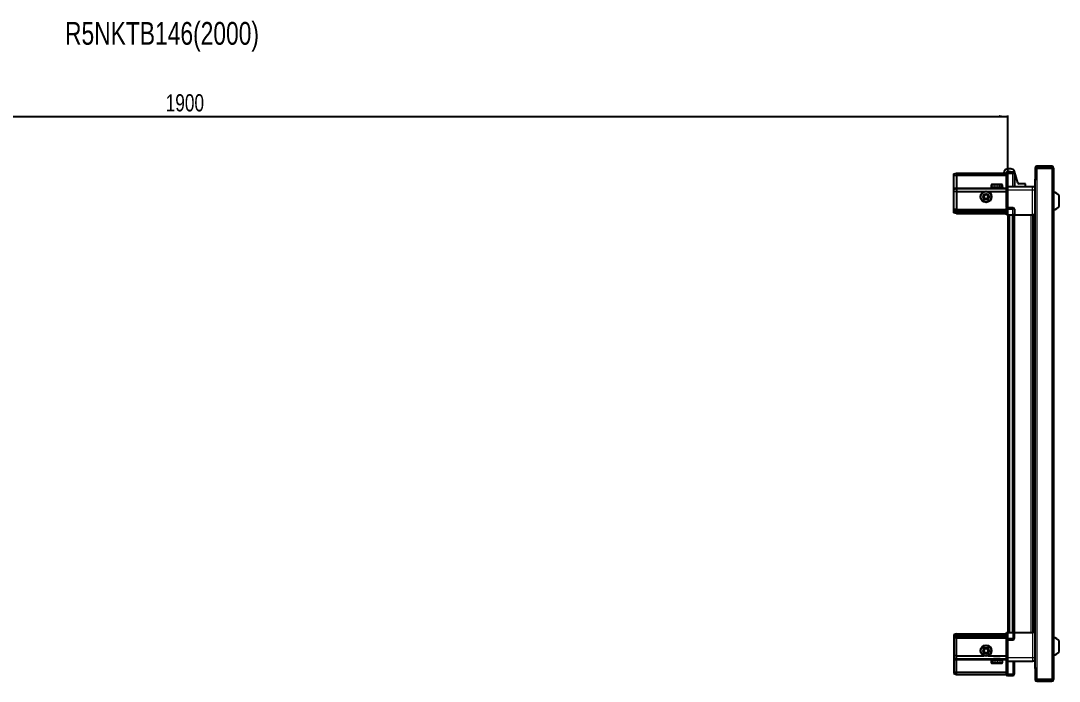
# Model space of a CAD drawing. Header units: millimetres. Extents: x 1256 to 6623, y -1075 to 1916.
# Drawn here: x 3808 to 5016, y 1148 to 1916 of the extents above; entities that cross this region are included whole.
import ezdxf

# ---------------------------------------------------------------- set-up
doc = ezdxf.new("R2010")
doc.units = ezdxf.units.MM
doc.layers.add('FORMAT', color=7, linetype='Continuous')
doc.styles.add('SLDTEXTSTYLE0', font='TXT', dxfattribs={"width": 0.75})
doc.dimstyles.new('SLDDIMSTYLE0', dxfattribs={"dimtxt": 20, "dimasz": 10, "dimexe": 0, "dimexo": 0.0625, "dimgap": 5, "dimtad": 2, "dimdec": 1, "dimrnd": 1e-09, "dimzin": 12, "dimdsep": 46, "dimtxsty": 'SLDTEXTSTYLE0', "dimsah": 1, "dimcen": 0.09, "dimadec": 0, "dimazin": 3, "dimtfac": 1, "dimtofl": 0, "dimtmove": 0, "dimatfit": 3, "dimfxl": 0, "dimfrac": 2, "dimtolj": 1, "dimtzin": 12, "dimarcsym": 0})

# ---------------------------------------------------------------- blocks, each defined once
blk = doc.blocks.new('_D_5')
at = {"layer": 'FORMAT'}
for p, q in [((3056.5, 1690.1), (3056.5, 1805.6)), ((3056.5, 1804.6), (4956.5, 1804.6)), ((4956.5, 1690.1), (4956.5, 1805.6))]:
    blk.add_line(p, q, dxfattribs=at)
for points in [[(3056.5, 1804.6), (3066.5, 1803.1), (3066.5, 1806.1)], [(4956.5, 1804.6), (4946.5, 1806.1), (4946.5, 1803.1)]]:
    blk.add_solid(points, dxfattribs=at)
at = {"layer": 'FORMAT', "insert": (3976.9, 1830.4), "char_height": 20, "attachment_point": 1, "style": 'SLDTEXTSTYLE0'}
blk.add_mtext('1900', dxfattribs=at)

msp = doc.modelspace()

# ---------------------------------------------------------------- linework, layer by layer
at = {"color": 7, "linetype": 'Continuous', "lineweight": 25}
for p, q in [((4952.44, 1740.34), (4951.95, 1738.6)), ((4955.98, 1740.1), (4955.11, 1739.6)), ((4956.31, 1740.1), (4955.98, 1740.1)), ((4956.31, 1738.1), (4956.31, 1740.1)), ((4956.31, 1740.1), (4962.31, 1740.1)), ((4960, 1743.6), (4956.77, 1743.6)), ((4968.09, 1727.19), (4964.32, 1740.34)), ((4988.31, 1744.5), (4988.31, 1732.1)), ((4989.81, 1744.5), (4989.81, 1732.1)), ((4990.31, 1744.5), (5007.71, 1744.5)), ((4990.31, 1731.6), (4990.31, 1744.5)), ((5007.71, 1746.6), (4990.41, 1746.6)), ((5007.71, 1745.1), (4990.41, 1745.1)), ((5007.71, 1745.1), (5007.71, 1746.6)), ((5007.71, 1744.5), (5009.81, 1744.5)), ((5009.81, 1744.5), (5009.81, 1149.7)), ((4893.81, 1737.8), (4896.81, 1738.6)), ((4893.81, 1735.95), (4893.81, 1737.8)), ((4893.81, 1735.95), (4896.81, 1736.1)), ((4893.81, 1721.6), (4893.81, 1735.95)), ((4896.81, 1738.6), (4896.81, 1736.1)), ((4896.81, 1738.6), (4955.11, 1738.6)), ((4896.81, 1736.1), (4896.81, 1721.6)), ((4896.81, 1736.1), (4955.11, 1736.1)), ((4955.11, 1739.6), (4955.11, 1738.1)), ((4955.11, 1723.3), (4955.11, 1738.1)), ((4956.31, 1738.1), (4956.31, 1723.3)), ((4964.31, 1738.1), (4964.31, 1723.1)), ((4988.21, 1731.6), (4988.21, 1162.6)), ((4988.21, 1731.6), (4990.31, 1731.6)), ((4988.31, 1732.1), (4989.81, 1732.1)), ((4893.81, 1719.8), (4893.81, 1721.6)), ((4893.81, 1719.8), (4896.81, 1720.6)), ((4893.81, 1716.77), (4893.81, 1719.8)), ((4896.81, 1717.1), (4893.81, 1716.77)), ((4893.81, 1696.6), (4893.81, 1716.77)), ((4896.81, 1721.6), (4896.81, 1720.6)), ((4896.81, 1720.6), (4896.81, 1717.1)), ((4896.81, 1720.6), (4955.11, 1720.6)), ((4896.81, 1717.1), (4896.81, 1696.6)), ((4896.81, 1717.1), (4928.81, 1717.1)), ((4933.81, 1717.1), (4955.11, 1717.1)), ((4937.31, 1725), (4937.31, 1722.1)), ((4937.31, 1722.1), (4937.35, 1722.1)), ((4937.47, 1722.6), (4937.35, 1722.6)), ((4937.35, 1722.6), (4937.35, 1722.1)), ((4937.35, 1722.1), (4937.47, 1722.1)), ((4937.47, 1722.6), (4937.47, 1722.1)), ((4937.47, 1722.1), (4937.88, 1722.1)), ((4938.22, 1722.6), (4937.88, 1722.6)), ((4937.88, 1722.6), (4937.88, 1722.1)), ((4937.88, 1722.1), (4938.22, 1722.1)), ((4938.11, 1725.8), (4949.51, 1725.8)), ((4938.22, 1722.6), (4938.22, 1722.1)), ((4938.22, 1722.1), (4938.99, 1722.1)), ((4939.52, 1722.6), (4938.99, 1722.6)), ((4938.99, 1722.6), (4938.99, 1722.1)), ((4938.99, 1722.1), (4939.52, 1722.1)), ((4939.41, 1722.1), (4939.41, 1722)), ((4939.41, 1722), (4948.21, 1722)), ((4939.52, 1722.6), (4939.52, 1722.1)), ((4939.52, 1722.1), (4940.57, 1722.1)), ((4939.81, 1721.6), (4940.5, 1721.12)), ((4939.81, 1721.6), (4947.81, 1721.6)), ((4940.5, 1721.12), (4939.81, 1720.64)), ((4939.81, 1720.64), (4939.81, 1720.6)), ((4939.81, 1720.64), (4947.81, 1720.64)), ((4940.5, 1721.12), (4947.12, 1721.12)), ((4941.23, 1722.6), (4940.57, 1722.6)), ((4940.57, 1722.6), (4940.57, 1722.1)), ((4940.57, 1722.1), (4941.23, 1722.1)), ((4941.23, 1722.6), (4941.23, 1722.1)), ((4941.23, 1722.1), (4942.47, 1722.1)), ((4943.2, 1722.6), (4942.47, 1722.6)), ((4942.47, 1722.6), (4942.47, 1722.1)), ((4942.47, 1722.1), (4942.91, 1722.1)), ((4942.91, 1722.6), (4942.91, 1722.1)), ((4943.2, 1722.6), (4943.2, 1722.1)), ((4943.2, 1722.1), (4944.5, 1722.1)), ((4945.23, 1722.6), (4944.5, 1722.6)), ((4944.5, 1722.6), (4944.5, 1722.1)), ((4944.77, 1722.6), (4944.77, 1722.1)), ((4944.77, 1722.1), (4945.23, 1722.1)), ((4945.23, 1722.6), (4945.23, 1722.1)), ((4945.23, 1722.1), (4946.47, 1722.1)), ((4947.12, 1722.6), (4946.47, 1722.6)), ((4946.47, 1722.6), (4946.47, 1722.1)), ((4946.47, 1722.1), (4947.12, 1722.1)), ((4947.12, 1722.6), (4947.12, 1722.1)), ((4947.12, 1722.1), (4948.17, 1722.1)), ((4947.12, 1721.12), (4947.81, 1721.6)), ((4947.81, 1720.64), (4947.12, 1721.12)), ((4947.81, 1720.6), (4947.81, 1720.64)), ((4948.69, 1722.6), (4948.17, 1722.6)), ((4948.17, 1722.6), (4948.17, 1722.1)), ((4948.17, 1722.1), (4948.69, 1722.1)), ((4948.21, 1722), (4948.21, 1722.1)), ((4948.69, 1722.6), (4948.69, 1722.1)), ((4948.69, 1722.1), (4949.45, 1722.1)), ((4949.78, 1722.6), (4949.45, 1722.6)), ((4949.45, 1722.6), (4949.45, 1722.1)), ((4949.45, 1722.1), (4949.78, 1722.1)), ((4949.78, 1722.6), (4949.78, 1722.1)), ((4949.78, 1722.1), (4950.17, 1722.1)), ((4950.28, 1722.6), (4950.17, 1722.6)), ((4950.17, 1722.6), (4950.17, 1722.1)), ((4950.17, 1722.1), (4950.28, 1722.1)), ((4950.28, 1722.6), (4950.28, 1722.1)), ((4950.28, 1722.1), (4950.31, 1722.1)), ((4950.31, 1722.1), (4950.31, 1725)), ((4955.11, 1723.1), (4955.11, 1723.3)), ((4956.31, 1723.1), (4955.11, 1723.1)), ((4955.11, 1719.1), (4955.11, 1723.1)), ((4955.11, 1698.8), (4955.11, 1719.1)), ((4956.31, 1723.3), (4956.31, 1723.1)), ((4956.31, 1723.1), (4956.31, 1719.1)), ((4956.31, 1723.1), (4985.31, 1723.1)), ((4956.31, 1719.1), (4956.31, 1698.8)), ((4977.26, 1726.1), (4969.53, 1726.1)), ((4977.26, 1723.1), (4977.26, 1726.1)), ((5016.41, 1700.1), (5016.41, 1712.1)), ((4893.81, 1694.8), (4893.81, 1696.6)), ((4896.81, 1695.6), (4893.81, 1694.8)), ((4893.81, 1694.06), (4893.81, 1694.8)), ((4896.81, 1694.6), (4893.81, 1694.06)), ((4893.81, 1693.56), (4893.81, 1694.06)), ((4896.81, 1693.1), (4893.81, 1693.56)), ((4893.81, 1692.41), (4893.81, 1693.56)), ((4896.81, 1691.6), (4893.81, 1692.41)), ((4896.81, 1696.6), (4896.81, 1695.6)), ((4896.81, 1695.6), (4896.81, 1694.6)), ((4896.81, 1695.6), (4955.11, 1695.6)), ((4896.81, 1694.6), (4896.81, 1693.1)), ((4896.81, 1694.6), (4955.11, 1694.6)), ((4896.81, 1693.1), (4955.11, 1693.1)), ((4896.81, 1693.1), (4896.81, 1691.6)), ((4896.81, 1691.6), (4955.11, 1691.6)), ((4955.11, 1698.6), (4955.11, 1698.8)), ((4956.31, 1698.6), (4955.11, 1698.6)), ((4955.11, 1698.6), (4955.11, 1697.93)), ((4955.11, 1690.1), (4955.11, 1697.93)), ((4955.98, 1696.6), (4955.98, 1690.1)), ((4956.31, 1698.8), (4956.31, 1698.6)), ((4956.31, 1696.6), (4956.31, 1698.6)), ((4956.31, 1696.6), (4956.31, 1698.6)), ((4956.31, 1698.6), (4962.31, 1698.6)), ((4956.31, 1696.6), (4956.31, 1690.1)), ((4964.31, 1696.6), (4964.31, 1690.1)), ((4955.98, 1690.1), (4955.11, 1690.1)), ((4956.31, 1690.1), (4955.98, 1690.1)), ((4956.31, 1690.1), (4962.31, 1690.1)), ((4956.46, 1690.1), (4956.46, 1204.1)), ((4964.31, 1690.1), (4962.31, 1690.1)), ((4963.66, 1690.1), (4963.66, 1204.1)), ((4964.31, 1690.1), (4985.31, 1690.1)), ((4986.33, 1204.1), (4986.33, 1690.1)), ((4986.37, 1204.1), (4986.37, 1690.1)), ((4988.16, 1690.1), (4988.16, 1204.1)), ((4896.81, 1202.6), (4893.81, 1201.8)), ((4893.81, 1201.8), (4893.81, 1200.65)), ((4896.81, 1201.1), (4893.81, 1200.65)), ((4893.81, 1200.65), (4893.81, 1200.15)), ((4896.81, 1199.6), (4893.81, 1200.15)), ((4893.81, 1200.15), (4893.81, 1199.41)), ((4896.81, 1198.6), (4893.81, 1199.41)), ((4893.81, 1199.41), (4893.81, 1197.6)), ((4893.81, 1197.6), (4893.81, 1177.44)), ((4896.81, 1201.1), (4896.81, 1202.6)), ((4896.81, 1202.6), (4955.11, 1202.6)), ((4896.81, 1199.6), (4896.81, 1201.1)), ((4896.81, 1201.1), (4955.11, 1201.1)), ((4896.81, 1199.6), (4955.11, 1199.6)), ((4896.81, 1198.6), (4896.81, 1199.6)), ((4896.81, 1198.6), (4955.11, 1198.6)), ((4896.81, 1197.6), (4896.81, 1198.6)), ((4896.81, 1177.1), (4896.81, 1197.6)), ((4955.11, 1196.28), (4955.11, 1204.1)), ((4955.11, 1204.1), (4955.98, 1204.1)), ((4955.11, 1196.28), (4955.11, 1195.6)), ((4955.98, 1204.1), (4955.98, 1204.1)), ((4955.98, 1204.1), (4955.98, 1197.6)), ((4956.31, 1204.1), (4955.98, 1204.1)), ((4956.31, 1204.1), (4956.31, 1197.6)), ((4956.31, 1204.1), (4956.31, 1204.1)), ((4956.31, 1204.1), (4956.31, 1197.6)), ((4956.31, 1204.1), (4962.31, 1204.1)), ((4956.31, 1195.6), (4956.31, 1197.6)), ((4964.31, 1204.1), (4962.31, 1204.1)), ((4964.31, 1197.6), (4964.31, 1204.1)), ((4964.31, 1204.1), (4985.31, 1204.1)), ((4956.31, 1195.6), (4955.11, 1195.6)), ((4955.11, 1195.4), (4955.11, 1195.6)), ((4955.11, 1175.1), (4955.11, 1195.4)), ((4956.31, 1195.6), (4956.31, 1195.4)), ((4956.31, 1195.6), (4962.31, 1195.6)), ((4956.31, 1195.4), (4956.31, 1175.1)), ((5016.41, 1182.1), (5016.41, 1194.1)), ((4896.81, 1177.1), (4893.81, 1177.44)), ((4893.81, 1177.44), (4893.81, 1174.41)), ((4893.81, 1174.41), (4896.81, 1173.6)), ((4893.81, 1174.41), (4893.81, 1172.6)), ((4893.81, 1172.6), (4893.81, 1158.26)), ((4896.81, 1177.1), (4928.81, 1177.1)), ((4896.81, 1173.6), (4896.81, 1177.1)), ((4896.81, 1173.6), (4955.11, 1173.6)), ((4896.81, 1172.6), (4896.81, 1173.6)), ((4896.81, 1158.1), (4896.81, 1172.6)), ((4933.81, 1177.1), (4955.11, 1177.1)), ((4937.31, 1172.1), (4937.31, 1169.2)), ((4937.33, 1172.1), (4937.31, 1172.1)), ((4937.33, 1171.6), (4937.33, 1172.1)), ((4937.43, 1172.1), (4937.33, 1172.1)), ((4937.43, 1171.6), (4937.43, 1172.1)), ((4937.8, 1172.1), (4937.43, 1172.1)), ((4937.8, 1171.6), (4937.8, 1172.1)), ((4938.12, 1172.1), (4937.8, 1172.1)), ((4938.12, 1171.6), (4938.12, 1172.1)), ((4938.86, 1172.1), (4938.12, 1172.1)), ((4938.86, 1171.6), (4938.86, 1172.1)), ((4939.37, 1172.1), (4938.86, 1172.1)), ((4939.37, 1171.6), (4939.37, 1172.1)), ((4940.4, 1172.1), (4939.37, 1172.1)), ((4939.41, 1172.2), (4939.41, 1172.1)), ((4948.21, 1172.2), (4939.41, 1172.2)), ((4939.81, 1173.6), (4939.81, 1173.57)), ((4939.81, 1173.57), (4940.5, 1173.09)), ((4947.81, 1173.57), (4939.81, 1173.57)), ((4940.5, 1173.09), (4939.81, 1172.6)), ((4947.81, 1172.6), (4939.81, 1172.6)), ((4940.4, 1171.6), (4940.4, 1172.1)), ((4941.05, 1172.1), (4940.4, 1172.1)), ((4947.12, 1173.09), (4940.5, 1173.09)), ((4941.05, 1171.6), (4941.05, 1172.1)), ((4942.28, 1172.1), (4941.05, 1172.1)), ((4942.28, 1171.6), (4942.28, 1172.1)), ((4942.77, 1172.1), (4942.28, 1172.1)), ((4942.77, 1171.6), (4942.77, 1172.1)), ((4943, 1171.6), (4943, 1172.1)), ((4944.3, 1172.1), (4943, 1172.1)), ((4944.3, 1171.6), (4944.3, 1172.1)), ((4944.64, 1171.6), (4944.64, 1172.1)), ((4945.04, 1172.1), (4944.64, 1172.1)), ((4945.04, 1171.6), (4945.04, 1172.1)), ((4946.28, 1172.1), (4945.04, 1172.1)), ((4946.28, 1171.6), (4946.28, 1172.1)), ((4946.95, 1172.1), (4946.28, 1172.1)), ((4946.95, 1171.6), (4946.95, 1172.1)), ((4948.02, 1172.1), (4946.95, 1172.1)), ((4947.12, 1173.09), (4947.81, 1173.57)), ((4947.81, 1172.6), (4947.12, 1173.09)), ((4947.81, 1173.57), (4947.81, 1173.6)), ((4948.02, 1171.6), (4948.02, 1172.1)), ((4948.55, 1172.1), (4948.02, 1172.1)), ((4948.21, 1172.1), (4948.21, 1172.2)), ((4948.55, 1171.6), (4948.55, 1172.1)), ((4949.34, 1172.1), (4948.55, 1172.1)), ((4949.34, 1171.6), (4949.34, 1172.1)), ((4949.7, 1172.1), (4949.34, 1172.1)), ((4949.7, 1171.6), (4949.7, 1172.1)), ((4950.13, 1172.1), (4949.7, 1172.1)), ((4950.13, 1171.6), (4950.13, 1172.1)), ((4950.26, 1172.1), (4950.13, 1172.1)), ((4950.26, 1171.6), (4950.26, 1172.1)), ((4950.31, 1172.1), (4950.26, 1172.1)), ((4950.31, 1169.2), (4950.31, 1172.1)), ((4955.11, 1171.1), (4955.11, 1175.1)), ((4956.31, 1175.1), (4956.31, 1171.1)), ((4937.33, 1171.6), (4937.43, 1171.6)), ((4937.8, 1171.6), (4938.12, 1171.6)), ((4949.51, 1168.4), (4938.11, 1168.4)), ((4938.86, 1171.6), (4939.37, 1171.6)), ((4940.4, 1171.6), (4941.05, 1171.6)), ((4942.28, 1171.6), (4943, 1171.6)), ((4944.3, 1171.6), (4945.04, 1171.6)), ((4946.28, 1171.6), (4946.95, 1171.6)), ((4948.02, 1171.6), (4948.55, 1171.6)), ((4949.34, 1171.6), (4949.7, 1171.6)), ((4950.13, 1171.6), (4950.26, 1171.6)), ((4956.31, 1171.1), (4955.11, 1171.1)), ((4955.11, 1170.9), (4955.11, 1171.1)), ((4955.11, 1156.1), (4955.11, 1170.9)), ((4956.31, 1171.1), (4956.31, 1170.9)), ((4956.31, 1171.1), (4985.31, 1171.1)), ((4956.31, 1170.9), (4956.31, 1156.1)), ((4956.31, 1170.9), (4956.31, 1156.1)), ((4964.31, 1156.1), (4964.31, 1171.1)), ((4990.31, 1162.6), (4988.21, 1162.6)), ((4988.31, 1162.1), (4989.81, 1162.1)), ((4988.31, 1162.1), (4988.31, 1149.7)), ((4989.81, 1162.1), (4989.81, 1149.7)), ((4990.31, 1149.7), (4990.31, 1162.6)), ((4893.81, 1158.26), (4896.81, 1158.1)), ((4893.81, 1158.26), (4893.81, 1156.41)), ((4893.81, 1156.41), (4896.81, 1155.6)), ((4896.81, 1158.1), (4955.11, 1158.1)), ((4896.81, 1155.6), (4896.81, 1158.1)), ((4896.81, 1155.6), (4955.11, 1155.6)), ((4955.11, 1156.1), (4955.11, 1154.6)), ((4955.11, 1154.6), (4955.98, 1154.1)), ((4956.31, 1154.1), (4955.98, 1154.1)), ((4956.31, 1154.1), (4956.31, 1156.1)), ((4956.31, 1154.1), (4962.31, 1154.1)), ((5007.71, 1149.7), (4990.31, 1149.7)), ((4990.41, 1149.1), (5007.71, 1149.1)), ((5009.81, 1149.7), (5007.71, 1149.7)), ((5007.71, 1149.1), (5007.71, 1147.6)), ((4990.41, 1147.6), (5007.71, 1147.6))]:
    msp.add_line(p, q, dxfattribs=at)
at = {"color": 8, "linetype": 'Continuous', "lineweight": 18}
for p, q in [((4962.31, 1738.1), (4962.31, 1740.1)), ((4989.81, 1744.5), (4988.31, 1744.5)), ((4990.41, 1745.1), (4990.41, 1746.6)), ((5007.71, 1744.5), (5007.71, 1149.7)), ((4956.31, 1738.1), (4955.11, 1738.1)), ((4956.31, 1738.1), (4962.31, 1738.1)), ((4962.31, 1723.1), (4962.31, 1738.1)), ((4962.31, 1738.1), (4964.31, 1738.1)), ((4990.31, 1731.6), (4990.31, 1162.6)), ((4893.81, 1721.6), (4896.81, 1721.6)), ((4896.81, 1721.6), (4939.81, 1721.6)), ((4937.31, 1725), (4950.31, 1725)), ((4947.81, 1721.6), (4955.11, 1721.6)), ((4955.11, 1723.3), (4956.31, 1723.3)), ((4956.31, 1719.1), (4955.11, 1719.1)), ((4956.31, 1719.1), (4985.31, 1719.1)), ((4985.31, 1690.1), (4985.31, 1719.1)), ((4896.81, 1696.6), (4893.81, 1696.6)), ((4896.81, 1696.6), (4955.11, 1696.6)), ((4955.11, 1698.8), (4956.31, 1698.8)), ((4956.31, 1696.6), (4955.98, 1696.6)), ((4956.31, 1696.6), (4962.31, 1696.6)), ((4962.31, 1696.6), (4962.31, 1698.6)), ((4964.31, 1696.6), (4962.31, 1696.6)), ((4962.31, 1690.1), (4962.31, 1696.6)), ((4958.46, 1690.1), (4958.46, 1204.1)), ((4961.66, 1690.1), (4961.66, 1204.1)), ((4964.31, 1690.1), (4964.31, 1204.1)), ((4983.71, 1204.1), (4983.71, 1690.1)), ((4985.13, 1690.1), (4985.13, 1204.1)), ((4987.58, 1204.1), (4987.58, 1690.1)), ((4896.81, 1197.6), (4893.81, 1197.6)), ((4896.81, 1197.6), (4955.11, 1197.6)), ((4956.31, 1204.1), (4955.98, 1204.1)), ((4956.31, 1197.6), (4955.98, 1197.6)), ((4956.31, 1197.6), (4962.31, 1197.6)), ((4962.31, 1204.1), (4962.31, 1197.6)), ((4964.31, 1197.6), (4962.31, 1197.6)), ((4962.31, 1197.6), (4962.31, 1195.6)), ((4985.31, 1204.1), (4985.31, 1175.1)), ((4956.31, 1195.4), (4955.11, 1195.4)), ((4893.81, 1172.6), (4896.81, 1172.6)), ((4896.81, 1172.6), (4939.81, 1172.6)), ((4947.81, 1172.6), (4955.11, 1172.6)), ((4956.31, 1175.1), (4955.11, 1175.1)), ((4956.31, 1175.1), (4985.31, 1175.1)), ((4950.31, 1169.2), (4937.31, 1169.2)), ((4956.31, 1170.9), (4955.11, 1170.9)), ((4962.31, 1171.1), (4962.31, 1156.1)), ((4956.31, 1156.1), (4955.11, 1156.1)), ((4956.31, 1156.1), (4962.31, 1156.1)), ((4962.31, 1156.1), (4964.31, 1156.1)), ((4962.31, 1156.1), (4962.31, 1154.1)), ((4989.81, 1149.7), (4988.31, 1149.7)), ((4990.41, 1149.1), (4990.41, 1147.6))]:
    msp.add_line(p, q, dxfattribs=at)
at = {"color": 7, "linetype": 'Continuous', "lineweight": 25}
for centre, radius in [((4931.31, 1711.1), 6.5), ((4931.31, 1711.1), 3.46), ((4931.31, 1183.1), 6.5), ((4931.31, 1183.1), 3.46)]:
    msp.add_circle(centre, radius, dxfattribs=at)
at = {"color": 8, "linetype": 'Continuous', "lineweight": 18}
for centre in [(4931.31, 1711.1), (4931.31, 1183.1)]:
    msp.add_circle(centre, 5.7, dxfattribs=at)
at = {"color": 7, "linetype": 'Continuous', "lineweight": 25}
for centre, radius, start, end in [((4956.77, 1739.1), 4.5, 90, 164), ((4958.36, 1738.7), 1.9, 47.4631, 132.5369), ((4960, 1739.1), 4.5, 16, 90), ((4962.31, 1738.1), 2, 0, 90), ((4990.41, 1744.5), 2.1, 90, 180), ((4990.41, 1744.5), 0.6, 90, 180), ((5007.71, 1744.5), 2.1, 0, 90), ((5007.71, 1744.5), 0.6, 0, 90), ((4938.11, 1725), 0.8, 90, 180), ((4939.41, 1721.6), 0.4, 0, 90), ((4948.21, 1721.6), 0.4, 90, 180), ((4949.51, 1725), 0.8, 0, 90), ((4969.53, 1727.6), 1.5, 196, 270), ((5006.79, 1705.08), 11.91, 36.1266, 75.29965), ((4931.31, 1711.1), 2.5, 120.74103, 180.74103), ((4931.31, 1711.1), 2.5, 180.74103, 240.74103), ((4931.31, 1711.1), 2.5, 60.74103, 120.74103), ((4931.31, 1711.1), 2.5, 240.74103, 300.74103), ((4931.31, 1711.1), 2.5, 0.74103, 60.74103), ((4931.31, 1711.1), 2.5, 300.74103, 0.74103), ((4962.31, 1696.6), 2, 0, 90), ((5006.79, 1707.13), 11.91, 284.70035, 323.8734), ((4962.31, 1197.6), 2, 270, 0), ((5006.79, 1187.08), 11.91, 36.1266, 75.29965), ((4931.31, 1183.1), 2.5, 155.91157, 215.91157), ((4931.31, 1183.1), 2.5, 95.91157, 155.91157), ((4931.31, 1183.1), 2.5, 35.91157, 95.91157), ((4931.31, 1183.1), 2.5, 335.91157, 35.91157), ((4931.31, 1183.1), 2.5, 215.91157, 275.91157), ((4931.31, 1183.1), 2.5, 275.91157, 335.91157), ((4939.41, 1172.6), 0.4, 270, 0), ((4948.21, 1172.6), 0.4, 180, 270), ((5006.79, 1189.13), 11.91, 284.70035, 323.8734), ((4938.11, 1169.2), 0.8, 180, 270), ((4949.51, 1169.2), 0.8, 270, 0), ((4962.31, 1156.1), 2, 270, 0), ((4990.41, 1149.7), 2.1, 180, 270), ((4990.41, 1149.7), 0.6, 180, 270), ((5007.71, 1149.7), 2.1, 270, 0), ((5007.71, 1149.7), 0.6, 270, 0)]:
    msp.add_arc(centre, radius, start, end, dxfattribs=at)
for centre, start_param, end_param in [((4952.51, 1696.6), 0, 0.7227342), ((4952.51, 1197.6), 5.5604511, 6.2831853)]:
    msp.add_ellipse(centre, major_axis=(3.46, 0), ratio=0.5773503, start_param=start_param, end_param=end_param, dxfattribs=at)
for points, knots in [([(4985.31, 1723.1), (4985.75, 1723.06), (4986.43, 1722.99), (4987.24, 1722.55), (4987.8, 1722.11), (4988.08, 1721.74), (4988.21, 1721.56)], [0, 0, 0, 0, 0.3842982, 0.5911726, 0.8024372, 1, 1, 1, 1]), ([(4928.79, 1712.52), (4929.24, 1712.78), (4930.06, 1713.27), (4930.89, 1713.76), (4931.27, 1713.99)], [0, 0, 0, 0, 0.5346859, 1, 1, 1, 1]), ([(4928.83, 1709.63), (4928.83, 1709.75), (4928.82, 1710.35), (4928.81, 1711.35), (4928.8, 1712.17), (4928.79, 1712.52)], [0, 0, 0, 0, 0.13312467, 0.63709944, 1, 1, 1, 1]), ([(4931.35, 1708.22), (4930.9, 1708.47), (4930.06, 1708.94), (4929.22, 1709.41), (4928.83, 1709.63)], [0, 0, 0, 0, 0.5346859, 1, 1, 1, 1]), ([(4931.27, 1713.99), (4931.72, 1713.74), (4932.57, 1713.27), (4933.4, 1712.8), (4933.79, 1712.58)], [0, 0, 0, 0, 0.5346859, 1, 1, 1, 1]), ([(4933.83, 1709.69), (4933.39, 1709.43), (4932.56, 1708.94), (4931.73, 1708.45), (4931.35, 1708.22)], [0, 0, 0, 0, 0.5346859, 1, 1, 1, 1]), ([(4933.79, 1712.58), (4933.8, 1712.24), (4933.81, 1711.41), (4933.82, 1710.42), (4933.83, 1709.82), (4933.83, 1709.69)], [0, 0, 0, 0, 0.3629006, 0.8668753, 1, 1, 1, 1]), ([(4988.16, 1690.1), (4988.12, 1690.1), (4987.9, 1690.1), (4987.18, 1690.1), (4986.22, 1690.1), (4985.57, 1690.1), (4985.31, 1690.1)], [0, 0, 0, 0, 0.0717073, 0.4209791, 0.7702508, 1, 1, 1, 1]), ([(4988.16, 1204.1), (4988.12, 1204.1), (4987.9, 1204.1), (4987.18, 1204.1), (4986.22, 1204.1), (4985.57, 1204.1), (4985.31, 1204.1)], [0, 0, 0, 0, 0.0717073, 0.4209791, 0.7702508, 1, 1, 1, 1]), ([(4928.44, 1182.81), (4928.65, 1183.28), (4929.04, 1184.16), (4929.44, 1185.03), (4929.62, 1185.44)], [0, 0, 0, 0, 0.53468586, 1, 1, 1, 1]), ([(4929.62, 1185.44), (4929.96, 1185.48), (4930.78, 1185.56), (4931.77, 1185.67), (4932.36, 1185.73), (4932.49, 1185.74)], [0, 0, 0, 0, 0.3629006, 0.8668753, 1, 1, 1, 1]), ([(4932.49, 1185.74), (4932.79, 1185.32), (4933.36, 1184.54), (4933.92, 1183.76), (4934.18, 1183.4)], [0, 0, 0, 0, 0.5346859, 1, 1, 1, 1]), ([(4930.13, 1180.47), (4929.83, 1180.89), (4929.26, 1181.67), (4928.7, 1182.45), (4928.44, 1182.81)], [0, 0, 0, 0, 0.5346859, 1, 1, 1, 1]), ([(4933, 1180.77), (4932.88, 1180.75), (4932.28, 1180.69), (4931.29, 1180.59), (4930.48, 1180.5), (4930.13, 1180.47)], [0, 0, 0, 0, 0.1331247, 0.6370994, 1, 1, 1, 1]), ([(4934.18, 1183.4), (4933.97, 1182.93), (4933.58, 1182.05), (4933.19, 1181.17), (4933, 1180.77)], [0, 0, 0, 0, 0.5346859, 1, 1, 1, 1]), ([(4985.31, 1171.1), (4985.75, 1171.15), (4986.43, 1171.22), (4987.24, 1171.66), (4987.8, 1172.1), (4988.08, 1172.47), (4988.21, 1172.65)], [0, 0, 0, 0, 0.38429816, 0.59117259, 0.8024372, 1, 1, 1, 1])]:
    msp.add_open_spline(points, degree=3, knots=knots, dxfattribs=at)
at = {"color": 8, "linetype": 'Continuous', "lineweight": 18}
for points in [[(4985.31, 1719.1), (4985.31, 1719.63), (4985.31, 1720.68), (4985.31, 1722), (4985.31, 1722.92), (4985.31, 1723.04), (4985.31, 1723.1)], [(4985.31, 1175.1), (4985.31, 1174.58), (4985.31, 1173.53), (4985.31, 1172.21), (4985.31, 1171.28), (4985.31, 1171.16), (4985.31, 1171.1)]]:
    msp.add_open_spline(points, degree=3, dxfattribs=at)
for points in [[(4985.31, 1719.1), (4985.75, 1719.1), (4986.43, 1719.1), (4987.24, 1719.1), (4987.8, 1719.1), (4988.08, 1719.1), (4988.21, 1719.1)], [(4985.31, 1175.1), (4985.75, 1175.1), (4986.43, 1175.1), (4987.24, 1175.1), (4987.8, 1175.1), (4988.08, 1175.1), (4988.21, 1175.1)]]:
    msp.add_open_spline(points, degree=3, knots=[0, 0, 0, 0, 0.3842982, 0.5911726, 0.8024372, 1, 1, 1, 1], dxfattribs=at)

# ---------------------------------------------------------------- texts
at = {"layer": 'FORMAT', "insert": (3859.8, 1914.4), "char_height": 26.4583, "attachment_point": 1, "style": 'SLDTEXTSTYLE0'}
msp.add_mtext('R5NKTB146(2000)', dxfattribs=at)

# ---------------------------------------------------------------- dimensions: what is measured, and where the dimension line sits
at = {"layer": 'FORMAT'}
dim = msp.add_linear_dim(base=(4956.46, 1804.6), p1=(3056.46, 1690.1), p2=(4956.46, 1690.1), angle=0, dimstyle='SLDDIMSTYLE0', dxfattribs=at)
dim.commit()
dim.dimension.update_dxf_attribs({"geometry": '_D_5', "text_midpoint": (4006.46, 1804.6), "dimtype": 160})

doc.saveas('drawing.dxf')
